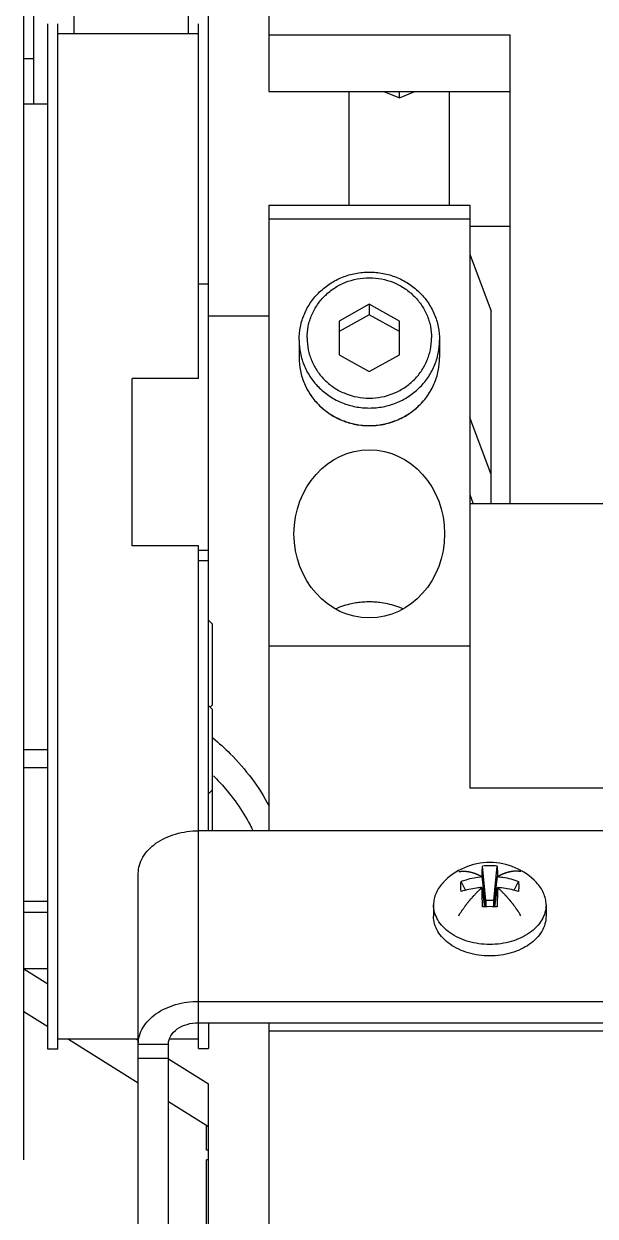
# Model space of a CAD drawing. Header units: millimetres. Extents: x 0 to 841, y 0 to 594.
# Drawn here: x 726.92 to 741.15, y 288.92 to 318.57 of the extents above; entities that cross this region are included whole.
import ezdxf

# ---------------------------------------------------------------- set-up
doc = ezdxf.new("R2010")
doc.units = ezdxf.units.MM
doc.header["$LTSCALE"] = 46.255
doc.layers.get('0').update_dxf_attribs({"linetype": 'CONTINUOUS'})
doc.layers.add('AXIS', color=7, linetype='CONTINUOUS')
doc.layers.add('COSMETIC', color=7, linetype='CONTINUOUS')

msp = doc.modelspace()

# ---------------------------------------------------------------- linework, layer by layer
at = {"color": 7, "linetype": 'CONTINUOUS'}
for p, q in [((726.924, 290.324), (726.924, 343.951)), ((727.174, 316.574), (727.174, 343.701)), ((728.174, 318.324), (728.174, 343.951)), ((731.524, 298.506), (731.524, 339.019)), ((731.024, 318.324), (731.024, 328.421)), ((727.524, 293.074), (727.524, 318.574)), ((727.774, 293.074), (727.774, 318.574)), ((731.274, 309.75), (731.274, 318.574)), ((731.274, 318.324), (727.774, 318.324)), ((733.024, 318.304), (733.024, 316.89)), ((727.174, 317.701), (726.924, 317.701)), ((733.024, 316.89), (739.024, 316.89)), ((727.524, 316.574), (726.924, 316.574)), ((733.024, 314.062), (733.024, 298.506)), ((733.024, 314.062), (738.024, 314.062)), ((738.024, 314.062), (738.024, 299.566)), ((733.024, 313.727), (738.024, 313.727)), ((739.024, 313.532), (738.024, 313.532)), ((738.024, 312.847), (738.561, 311.43)), ((731.524, 312.097), (731.274, 312.097)), ((735.524, 311.599), (734.774, 311.181)), ((735.524, 311.599), (735.524, 311.34)), ((736.274, 311.181), (735.524, 311.599)), ((738.561, 306.637), (738.561, 311.43)), ((733.024, 311.304), (731.524, 311.304)), ((735.524, 311.34), (734.774, 310.922)), ((734.774, 311.181), (734.774, 310.344)), ((736.274, 310.922), (735.524, 311.34)), ((736.274, 310.344), (736.274, 311.181)), ((733.774, 310.711), (733.774, 310.275)), ((737.274, 310.711), (737.274, 310.275)), ((734.774, 310.344), (735.524, 309.926)), ((735.524, 309.926), (736.274, 310.344)), ((729.624, 305.594), (729.624, 309.75)), ((731.274, 309.75), (729.624, 309.75)), ((738.561, 307.364), (738.024, 308.781)), ((738.024, 306.872), (738.113, 306.637)), ((754.024, 306.637), (738.024, 306.637)), ((731.274, 305.594), (729.624, 305.594)), ((731.274, 298.506), (731.274, 305.594)), ((731.524, 305.478), (731.274, 305.478)), ((731.524, 305.216), (731.274, 305.216)), ((731.524, 303.742), (731.624, 303.642)), ((731.624, 301.642), (731.624, 303.642)), ((733.024, 303.102), (738.024, 303.102)), ((731.524, 301.621), (731.624, 301.521)), ((731.563, 301.581), (731.624, 301.642)), ((731.624, 298.506), (731.624, 301.521)), ((731.524, 299.421), (731.624, 299.521)), ((754.024, 299.566), (738.024, 299.566)), ((738.427, 296.771), (738.345, 297.627)), ((738.621, 296.771), (738.703, 297.627)), ((737.915, 297.025), (737.808, 297.247)), ((738.421, 296.617), (738.33, 297.368)), ((738.627, 296.617), (738.717, 297.368)), ((739.132, 297.025), (739.24, 297.247)), ((738.4, 296.616), (738.33, 297.094)), ((738.648, 296.616), (738.717, 297.094)), ((737.124, 296.667), (737.124, 296.384)), ((738.427, 296.771), (738.427, 296.617)), ((738.621, 296.771), (738.427, 296.771)), ((738.621, 296.617), (738.621, 296.771)), ((739.924, 296.667), (739.924, 296.384)), ((727.524, 295.074), (726.924, 295.074)), ((726.925, 295.074), (727.524, 294.701)), ((731.274, 293.088), (731.274, 294.263)), ((726.924, 294.014), (727.524, 293.641)), ((731.274, 293.733), (760.774, 293.733)), ((731.524, 293.733), (731.524, 293.088)), ((729.624, 293.324), (727.774, 293.324)), ((728.032, 293.324), (729.774, 292.241)), ((729.624, 293.324), (729.624, 293.326)), ((729.774, 293.326), (729.624, 293.326)), ((729.734, 293.326), (729.774, 293.301)), ((731.274, 293.326), (730.546, 293.326)), ((727.774, 293.074), (727.524, 293.074)), ((729.774, 293.202), (730.524, 293.202)), ((730.524, 277.075), (730.524, 293.202)), ((731.274, 293.089), (731.524, 293.089)), ((731.274, 293.088), (731.524, 293.088)), ((729.774, 292.849), (730.524, 292.849)), ((730.524, 292.835), (731.524, 292.212)), ((731.524, 282.666), (731.524, 292.212)), ((730.524, 291.774), (731.524, 291.152)), ((731.474, 290.566), (731.474, 291.183)), ((731.524, 290.566), (731.474, 290.566)), ((731.474, 286.323), (731.474, 290.323)), ((731.524, 290.323), (731.474, 290.323))]:
    msp.add_line(p, q, dxfattribs=at)
at = {"color": 3, "linetype": 'CONTINUOUS'}
for p, q in [((733.024, 321.133), (733.024, 318.304)), ((733.024, 318.304), (739.024, 318.304)), ((739.024, 318.304), (739.024, 306.637)), ((731.274, 294.263), (731.274, 298.506)), ((760.774, 298.506), (731.274, 298.506)), ((729.774, 282.424), (729.774, 297.445)), ((731.274, 294.263), (760.774, 294.263)), ((733.024, 293.733), (733.024, 282.421)), ((759.024, 293.523), (733.024, 293.523))]:
    msp.add_line(p, q, dxfattribs=at)
at = {"color": 7, "linetype": 'CONTINUOUS'}
for centre, radius, start, end in [((735.519, 302.057), 2.14, 96.0244, 97.9837), ((735.523, 302.02), 2.178, 91.7889, 96.02), ((735.524, 302.008), 2.189, 88.2067, 91.7933), ((735.524, 302.02), 2.178, 83.98, 88.2111), ((735.528, 302.057), 2.14, 82.0163, 83.9756), ((738.524, 296.113), 1.604, 43.6708, 136.3292), ((738.524, 295.88), 1.756, 84.1514, 95.8486), ((738.523, 292.826), 3.793, 91.8584, 92.6871), ((738.524, 292.791), 3.828, 88.1414, 91.8586), ((738.525, 292.826), 3.793, 87.3129, 88.1416)]:
    msp.add_arc(centre, radius, start, end, dxfattribs=at)
msp.add_ellipse((735.524, 305.89), major_axis=(0, 2.091), ratio=0.896575, dxfattribs=at)
for points, knots in [([(733.774, 310.711), (733.774, 310.821), (733.796, 311.043), (733.897, 311.362), (734.06, 311.657), (734.279, 311.914), (734.546, 312.126), (734.851, 312.283), (735.181, 312.379), (735.524, 312.412), (735.867, 312.379), (736.197, 312.283), (736.501, 312.126), (736.768, 311.914), (736.988, 311.657), (737.151, 311.362), (737.251, 311.043), (737.274, 310.821), (737.274, 310.711)], [0, 0, 0, 0, 0.061435, 0.12303, 0.184931, 0.247224, 0.30994, 0.373043, 0.436442, 0.5, 0.563558, 0.626957, 0.69006, 0.752776, 0.815069, 0.87697, 0.938565, 1, 1, 1, 1]), ([(733.974, 310.762), (733.974, 310.86), (733.994, 311.057), (734.083, 311.34), (734.227, 311.6), (734.421, 311.829), (734.658, 312.016), (735.017, 312.201), (735.524, 312.299), (736.031, 312.201), (736.39, 312.016), (736.626, 311.829), (736.82, 311.6), (736.965, 311.34), (737.054, 311.057), (737.074, 310.86), (737.074, 310.762)], [0, 0, 0, 0, 0.061506, 0.123172, 0.185144, 0.247508, 0.310296, 0.373472, 0.5, 0.626528, 0.689704, 0.752492, 0.814856, 0.876828, 0.938494, 1, 1, 1, 1]), ([(733.974, 310.762), (733.974, 310.664), (733.994, 310.468), (734.083, 310.185), (734.227, 309.924), (734.421, 309.696), (734.658, 309.509), (735.017, 309.324), (735.524, 309.226), (736.031, 309.324), (736.39, 309.509), (736.626, 309.696), (736.82, 309.924), (736.965, 310.185), (737.054, 310.468), (737.074, 310.664), (737.074, 310.762)], [0, 0, 0, 0, 0.061506, 0.123172, 0.185144, 0.247508, 0.310296, 0.373472, 0.5, 0.626528, 0.689704, 0.752492, 0.814856, 0.876828, 0.938494, 1, 1, 1, 1]), ([(733.774, 310.711), (733.774, 310.6), (733.796, 310.378), (733.897, 310.059), (734.06, 309.764), (734.279, 309.507), (734.546, 309.295), (734.851, 309.138), (735.181, 309.042), (735.524, 309.009), (735.867, 309.042), (736.197, 309.138), (736.501, 309.295), (736.768, 309.507), (736.988, 309.764), (737.151, 310.059), (737.251, 310.378), (737.274, 310.6), (737.274, 310.711)], [0, 0, 0, 0, 0.061435, 0.12303, 0.184931, 0.247224, 0.30994, 0.373043, 0.436442, 0.5, 0.563558, 0.626957, 0.69006, 0.752776, 0.815069, 0.87697, 0.938565, 1, 1, 1, 1]), ([(733.774, 310.275), (733.774, 310.164), (733.796, 309.942), (733.897, 309.621), (734.06, 309.326), (734.28, 309.068), (734.547, 308.856), (734.851, 308.699), (735.181, 308.602), (735.524, 308.57), (735.867, 308.602), (736.196, 308.699), (736.501, 308.856), (736.768, 309.068), (736.987, 309.326), (737.15, 309.621), (737.251, 309.942), (737.274, 310.164), (737.274, 310.275)], [0, 0, 0, 0, 0.06158, 0.123296, 0.185276, 0.247594, 0.310279, 0.373302, 0.436581, 0.5, 0.563419, 0.626699, 0.689721, 0.752406, 0.814724, 0.876704, 0.93842, 1, 1, 1, 1]), ([(733.774, 310.275), (733.774, 310.165), (733.796, 309.943), (733.897, 309.623), (734.06, 309.329), (734.279, 309.071), (734.546, 308.86), (734.851, 308.703), (735.181, 308.606), (735.524, 308.574), (735.867, 308.606), (736.197, 308.703), (736.501, 308.86), (736.768, 309.071), (736.988, 309.329), (737.151, 309.623), (737.251, 309.943), (737.274, 310.165), (737.274, 310.275)], [0, 0, 0, 0, 0.061435, 0.12303, 0.184931, 0.247224, 0.30994, 0.373043, 0.436442, 0.5, 0.563558, 0.626957, 0.69006, 0.752776, 0.815069, 0.87697, 0.938565, 1, 1, 1, 1]), ([(735.222, 304.177), (735.175, 304.17), (734.992, 304.138), (734.813, 304.082), (734.688, 304.025)], [0, 0, 0, 0, 0.256359, 1, 1, 1, 1]), ([(736.36, 304.025), (736.319, 304.043), (736.147, 304.113), (735.964, 304.157), (735.825, 304.177)], [0, 0, 0, 0, 0.243356, 1, 1, 1, 1]), ([(731.633, 300.814), (731.781, 300.69), (732.325, 300.194), (732.781, 299.597), (733.032, 299.115)], [0, 0, 0, 0, 0.262119, 1, 1, 1, 1]), ([(731.642, 299.876), (731.745, 299.773), (732.128, 299.361), (732.446, 298.887), (732.626, 298.512)], [0, 0, 0, 0, 0.259758, 1, 1, 1, 1]), ([(738.33, 297.368), (738.331, 297.418), (738.334, 297.504), (738.34, 297.59), (738.345, 297.627)], [0, 0, 0, 0, 0.578435, 1, 1, 1, 1]), ([(738.703, 297.627), (738.707, 297.59), (738.714, 297.504), (738.716, 297.418), (738.717, 297.368)], [0, 0, 0, 0, 0.421567, 1, 1, 1, 1]), ([(737.363, 297.221), (737.326, 297.181), (737.258, 297.098), (737.181, 296.96), (737.134, 296.816), (737.124, 296.716), (737.124, 296.667)], [0, 0, 0, 0, 0.265381, 0.518227, 0.761648, 1, 1, 1, 1]), ([(737.804, 297.127), (737.804, 297.138), (737.805, 297.177), (737.806, 297.217), (737.808, 297.247)], [0, 0, 0, 0, 0.260817, 1, 1, 1, 1]), ([(737.808, 296.994), (737.807, 297.005), (737.805, 297.05), (737.804, 297.094), (737.804, 297.127)], [0, 0, 0, 0, 0.258862, 1, 1, 1, 1]), ([(737.808, 297.247), (737.849, 297.263), (738.018, 297.321), (738.196, 297.355), (738.33, 297.368)], [0, 0, 0, 0, 0.246261, 1, 1, 1, 1]), ([(738.717, 297.368), (738.762, 297.363), (738.94, 297.341), (739.115, 297.295), (739.24, 297.247)], [0, 0, 0, 0, 0.25366, 1, 1, 1, 1]), ([(739.24, 297.247), (739.24, 297.237), (739.242, 297.197), (739.243, 297.158), (739.243, 297.127)], [0, 0, 0, 0, 0.239051, 1, 1, 1, 1]), ([(739.243, 297.127), (739.243, 297.116), (739.243, 297.072), (739.241, 297.028), (739.24, 296.994)], [0, 0, 0, 0, 0.240975, 1, 1, 1, 1]), ([(739.924, 296.667), (739.924, 296.716), (739.913, 296.816), (739.866, 296.96), (739.79, 297.098), (739.722, 297.181), (739.684, 297.221)], [0, 0, 0, 0, 0.238352, 0.481773, 0.734619, 1, 1, 1, 1]), ([(738.33, 297.094), (738.285, 297.091), (738.109, 297.072), (737.934, 297.034), (737.808, 296.994)], [0, 0, 0, 0, 0.255185, 1, 1, 1, 1]), ([(738.345, 296.614), (738.343, 296.657), (738.336, 296.817), (738.332, 296.977), (738.33, 297.094)], [0, 0, 0, 0, 0.266369, 1, 1, 1, 1]), ([(738.717, 297.094), (738.717, 297.057), (738.714, 296.897), (738.708, 296.737), (738.703, 296.614)], [0, 0, 0, 0, 0.231828, 1, 1, 1, 1]), ([(739.24, 296.994), (739.198, 297.007), (739.028, 297.056), (738.851, 297.084), (738.717, 297.094)], [0, 0, 0, 0, 0.244233, 1, 1, 1, 1]), ([(739.924, 296.667), (739.924, 296.602), (739.905, 296.469), (739.822, 296.28), (739.69, 296.108), (739.448, 295.902), (739.137, 295.762), (738.796, 295.69), (738.524, 295.671), (738.251, 295.69), (737.91, 295.762), (737.599, 295.902), (737.358, 296.108), (737.225, 296.28), (737.143, 296.469), (737.124, 296.602), (737.124, 296.667)], [0, 0, 0, 0, 0.051692, 0.105258, 0.162132, 0.223055, 0.356218, 0.427422, 0.5, 0.572578, 0.643782, 0.776945, 0.837868, 0.894742, 0.948308, 1, 1, 1, 1]), ([(739.924, 296.384), (739.924, 296.319), (739.905, 296.186), (739.822, 295.997), (739.69, 295.825), (739.448, 295.619), (739.137, 295.479), (738.796, 295.407), (738.524, 295.388), (738.251, 295.407), (737.91, 295.479), (737.599, 295.619), (737.358, 295.825), (737.225, 295.997), (737.143, 296.186), (737.124, 296.319), (737.124, 296.384)], [0, 0, 0, 0, 0.051692, 0.105258, 0.162132, 0.223055, 0.356218, 0.427422, 0.5, 0.572578, 0.643782, 0.776945, 0.837868, 0.894742, 0.948308, 1, 1, 1, 1]), ([(730.524, 293.202), (730.524, 293.272), (730.569, 293.423), (730.744, 293.596), (730.99, 293.707), (731.177, 293.733), (731.274, 293.733)], [0, 0, 0, 0, 0.209473, 0.444657, 0.712023, 1, 1, 1, 1])]:
    msp.add_open_spline(points, degree=3, knots=knots, dxfattribs=at)
at = {"color": 3, "linetype": 'CONTINUOUS'}
for points in [[(729.774, 297.445), (729.774, 297.514), (729.794, 297.657), (729.915, 297.934), (730.215, 298.234), (730.706, 298.455), (731.081, 298.506), (731.274, 298.506)], [(729.774, 293.202), (729.774, 293.272), (729.794, 293.414), (729.915, 293.692), (730.215, 293.991), (730.706, 294.212), (731.081, 294.263), (731.274, 294.263)]]:
    msp.add_open_spline(points, degree=3, knots=[0, 0, 0, 0, 0.103584, 0.210954, 0.445697, 0.712562, 1, 1, 1, 1], dxfattribs=at)
at = {"layer": 'AXIS', "color": 7, "linetype": 'CONTINUOUS'}
for p, q in [((735.024, 314.062), (735.024, 316.89)), ((735.888, 316.89), (736.274, 316.733)), ((736.274, 316.733), (736.66, 316.89)), ((736.274, 316.733), (736.274, 316.89)), ((737.524, 314.062), (737.524, 316.89)), ((727.524, 300.522), (726.924, 300.522)), ((727.524, 300.068), (726.924, 300.068)), ((727.524, 296.745), (726.924, 296.745)), ((727.524, 296.473), (726.924, 296.473))]:
    msp.add_line(p, q, dxfattribs=at)
at = {"layer": 'COSMETIC', "color": 7, "linetype": 'CONTINUOUS'}
for points, knots in [([(737.749, 297.49), (737.759, 297.491), (737.774, 297.493), (737.792, 297.496), (737.802, 297.497), (737.81, 297.498), (737.817, 297.499), (737.823, 297.5), (737.827, 297.501), (737.829, 297.501), (737.83, 297.501), (737.831, 297.501), (737.834, 297.501), (737.837, 297.501), (737.843, 297.501), (737.85, 297.501), (737.861, 297.501), (737.876, 297.501), (737.89, 297.501), (737.901, 297.501), (737.908, 297.5), (737.914, 297.5), (737.918, 297.5), (737.92, 297.5), (737.921, 297.5), (737.923, 297.5), (737.925, 297.5), (737.929, 297.499), (737.936, 297.498), (737.945, 297.497), (737.954, 297.495), (737.966, 297.494), (737.978, 297.492), (737.991, 297.49), (738, 297.489), (738.007, 297.488), (738.012, 297.487), (738.015, 297.487), (738.018, 297.486), (738.02, 297.486), (738.023, 297.485), (738.028, 297.483), (738.036, 297.481), (738.045, 297.479), (738.057, 297.476), (738.07, 297.472), (738.082, 297.469), (738.091, 297.467), (738.1, 297.464), (738.107, 297.462), (738.112, 297.461), (738.114, 297.461), (738.115, 297.46), (738.117, 297.46), (738.12, 297.459), (738.124, 297.457), (738.13, 297.455), (738.139, 297.452), (738.152, 297.447), (738.168, 297.44), (738.185, 297.434), (738.198, 297.429), (738.206, 297.426), (738.213, 297.424), (738.217, 297.422), (738.219, 297.421), (738.221, 297.42), (738.223, 297.42), (738.225, 297.419), (738.23, 297.416), (738.238, 297.412), (738.248, 297.407), (738.258, 297.402), (738.272, 297.396), (738.296, 297.384), (738.317, 297.374), (738.33, 297.368)], [0, 0, 0, 0, 0.0625, 0.09375, 0.109375, 0.125, 0.140625, 0.15625, 0.160156, 0.164062, 0.166016, 0.167969, 0.171875, 0.179688, 0.1875, 0.203125, 0.21875, 0.25, 0.28125, 0.296875, 0.3125, 0.320312, 0.328125, 0.332031, 0.333984, 0.335938, 0.339844, 0.34375, 0.359375, 0.375, 0.390625, 0.40625, 0.4375, 0.453125, 0.46875, 0.484375, 0.492188, 0.496094, 0.5, 0.503906, 0.507812, 0.515625, 0.53125, 0.546875, 0.5625, 0.59375, 0.609375, 0.625, 0.640625, 0.65625, 0.660156, 0.664062, 0.666016, 0.667969, 0.671875, 0.679688, 0.6875, 0.703125, 0.71875, 0.75, 0.78125, 0.796875, 0.8125, 0.820312, 0.828125, 0.832031, 0.833984, 0.835938, 0.839844, 0.84375, 0.859375, 0.875, 0.890625, 0.90625, 0.9375, 1, 1, 1, 1]), ([(739.299, 297.49), (739.289, 297.491), (739.273, 297.493), (739.256, 297.496), (739.245, 297.497), (739.238, 297.498), (739.23, 297.499), (739.224, 297.5), (739.221, 297.501), (739.219, 297.501), (739.218, 297.501), (739.216, 297.501), (739.214, 297.501), (739.21, 297.501), (739.205, 297.501), (739.197, 297.501), (739.186, 297.501), (739.172, 297.501), (739.158, 297.501), (739.146, 297.501), (739.139, 297.5), (739.134, 297.5), (739.13, 297.5), (739.128, 297.5), (739.126, 297.5), (739.125, 297.5), (739.123, 297.5), (739.118, 297.499), (739.111, 297.498), (739.102, 297.497), (739.093, 297.495), (739.081, 297.494), (739.069, 297.492), (739.057, 297.49), (739.048, 297.489), (739.04, 297.488), (739.035, 297.487), (739.032, 297.487), (739.03, 297.486), (739.028, 297.486), (739.024, 297.485), (739.019, 297.483), (739.011, 297.481), (739.002, 297.479), (738.99, 297.476), (738.978, 297.472), (738.966, 297.469), (738.956, 297.467), (738.947, 297.464), (738.94, 297.462), (738.936, 297.461), (738.934, 297.461), (738.932, 297.46), (738.931, 297.46), (738.928, 297.459), (738.924, 297.457), (738.917, 297.455), (738.909, 297.452), (738.896, 297.447), (738.879, 297.44), (738.863, 297.434), (738.85, 297.429), (738.842, 297.426), (738.835, 297.424), (738.831, 297.422), (738.828, 297.421), (738.826, 297.42), (738.825, 297.42), (738.823, 297.419), (738.817, 297.416), (738.81, 297.412), (738.799, 297.407), (738.789, 297.402), (738.775, 297.396), (738.752, 297.384), (738.731, 297.374), (738.717, 297.368)], [0, 0, 0, 0, 0.0625, 0.09375, 0.109375, 0.125, 0.140625, 0.15625, 0.160156, 0.164062, 0.166016, 0.167969, 0.171875, 0.179688, 0.1875, 0.203125, 0.21875, 0.25, 0.28125, 0.296875, 0.3125, 0.320312, 0.328125, 0.332031, 0.333984, 0.335938, 0.339844, 0.34375, 0.359375, 0.375, 0.390625, 0.40625, 0.4375, 0.453125, 0.46875, 0.484375, 0.492188, 0.496094, 0.5, 0.503906, 0.507812, 0.515625, 0.53125, 0.546875, 0.5625, 0.59375, 0.609375, 0.625, 0.640625, 0.65625, 0.660156, 0.664062, 0.666016, 0.667969, 0.671875, 0.679688, 0.6875, 0.703125, 0.71875, 0.75, 0.78125, 0.796875, 0.8125, 0.820312, 0.828125, 0.832031, 0.833984, 0.835938, 0.839844, 0.84375, 0.859375, 0.875, 0.890625, 0.90625, 0.9375, 1, 1, 1, 1]), ([(737.749, 296.393), (737.759, 296.409), (737.774, 296.433), (737.795, 296.465), (737.807, 296.485), (737.817, 296.5), (737.824, 296.51), (737.828, 296.517), (737.831, 296.521), (737.834, 296.525), (737.837, 296.53), (737.843, 296.538), (737.85, 296.548), (737.861, 296.564), (737.876, 296.584), (737.893, 296.608), (737.905, 296.626), (737.914, 296.638), (737.918, 296.643), (737.92, 296.647), (737.923, 296.651), (737.929, 296.658), (737.936, 296.667), (737.948, 296.682), (737.963, 296.702), (737.978, 296.721), (737.991, 296.736), (738, 296.748), (738.007, 296.757), (738.012, 296.764), (738.015, 296.768), (738.018, 296.771), (738.02, 296.773), (738.023, 296.777), (738.028, 296.783), (738.036, 296.792), (738.045, 296.802), (738.057, 296.816), (738.073, 296.834), (738.088, 296.851), (738.1, 296.865), (738.108, 296.874), (738.113, 296.88), (738.116, 296.884), (738.12, 296.887), (738.124, 296.891), (738.134, 296.902), (738.148, 296.917), (738.168, 296.937), (738.188, 296.958), (738.203, 296.973), (738.213, 296.983), (738.217, 296.988), (738.22, 296.991), (738.223, 296.994), (738.229, 297), (738.238, 297.008), (738.252, 297.021), (738.269, 297.037), (738.296, 297.062), (738.317, 297.081), (738.33, 297.094)], [0, 0, 0, 0, 0.0625, 0.09375, 0.125, 0.140625, 0.15625, 0.164062, 0.167969, 0.171875, 0.179688, 0.1875, 0.203125, 0.21875, 0.25, 0.28125, 0.3125, 0.320312, 0.328125, 0.332031, 0.335938, 0.34375, 0.359375, 0.375, 0.40625, 0.4375, 0.453125, 0.46875, 0.484375, 0.492188, 0.496094, 0.5, 0.503906, 0.507812, 0.515625, 0.53125, 0.546875, 0.5625, 0.59375, 0.625, 0.640625, 0.65625, 0.664062, 0.667969, 0.671875, 0.679688, 0.6875, 0.71875, 0.75, 0.78125, 0.8125, 0.820312, 0.828125, 0.832031, 0.835938, 0.84375, 0.859375, 0.875, 0.90625, 0.9375, 1, 1, 1, 1]), ([(739.299, 296.393), (739.289, 296.409), (739.273, 296.433), (739.253, 296.465), (739.24, 296.485), (739.23, 296.5), (739.224, 296.51), (739.219, 296.517), (739.217, 296.521), (739.214, 296.525), (739.21, 296.53), (739.205, 296.538), (739.197, 296.548), (739.186, 296.564), (739.172, 296.584), (739.155, 296.608), (739.142, 296.626), (739.134, 296.638), (739.13, 296.643), (739.127, 296.647), (739.124, 296.651), (739.119, 296.658), (739.111, 296.667), (739.099, 296.682), (739.084, 296.702), (739.069, 296.721), (739.057, 296.736), (739.048, 296.748), (739.04, 296.757), (739.035, 296.764), (739.032, 296.768), (739.03, 296.771), (739.028, 296.773), (739.024, 296.777), (739.019, 296.783), (739.011, 296.792), (739.002, 296.802), (738.99, 296.816), (738.975, 296.834), (738.96, 296.851), (738.947, 296.865), (738.94, 296.874), (738.934, 296.88), (738.931, 296.884), (738.928, 296.887), (738.924, 296.891), (738.914, 296.902), (738.899, 296.917), (738.879, 296.937), (738.86, 296.958), (738.845, 296.973), (738.835, 296.983), (738.831, 296.988), (738.828, 296.991), (738.824, 296.994), (738.818, 297), (738.81, 297.008), (738.796, 297.021), (738.779, 297.037), (738.752, 297.062), (738.731, 297.081), (738.717, 297.094)], [0, 0, 0, 0, 0.0625, 0.09375, 0.125, 0.140625, 0.15625, 0.164062, 0.167969, 0.171875, 0.179688, 0.1875, 0.203125, 0.21875, 0.25, 0.28125, 0.3125, 0.320312, 0.328125, 0.332031, 0.335938, 0.34375, 0.359375, 0.375, 0.40625, 0.4375, 0.453125, 0.46875, 0.484375, 0.492188, 0.496094, 0.5, 0.503906, 0.507812, 0.515625, 0.53125, 0.546875, 0.5625, 0.59375, 0.625, 0.640625, 0.65625, 0.664062, 0.667969, 0.671875, 0.679688, 0.6875, 0.71875, 0.75, 0.78125, 0.8125, 0.820312, 0.828125, 0.832031, 0.835938, 0.84375, 0.859375, 0.875, 0.90625, 0.9375, 1, 1, 1, 1])]:
    msp.add_open_spline(points, degree=3, knots=knots, dxfattribs=at)

doc.saveas('drawing.dxf')
